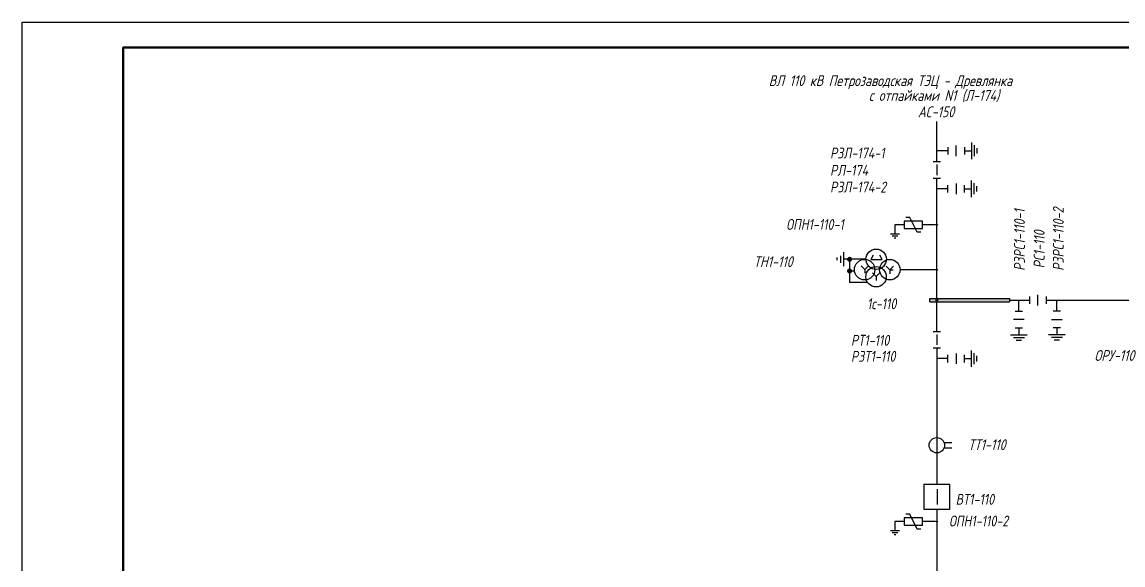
# Model space of a CAD drawing. Header units: millimetres. Extents: x 2325 to 2745, y -245 to 52.
# Drawn here: x 2325.1 to 2542.7, y -54.8 to 52.4 of the extents above; entities that cross this region are included whole.
import ezdxf
from ezdxf.enums import TextEntityAlignment as Align

# ---------------------------------------------------------------- set-up
doc = ezdxf.new("R2010")
doc.units = ezdxf.units.MM
for name, color, linetype in [('10_КВ', 32, 'Continuous'), ('110_КВ', 250, 'Continuous'), ('РАЗЪЕД_РУБИЛЬН', 150, 'Continuous'), ('ТЕКСТ', 7, 'Continuous')]:
    doc.layers.add(name, color=color, linetype=linetype)
doc.styles.add('GOST TYPE_A', font='', dxfattribs={"oblique": 11})
doc.styles.add('ГОСТ type A', font='', dxfattribs={"oblique": 15, "height": 4})
doc.styles.get('GOST TYPE_A').set_extended_font_data('GOST type A')
doc.styles.get('ГОСТ type A').set_extended_font_data('GOST type A')

# ---------------------------------------------------------------- blocks, each defined once
blk = doc.blocks.new('ОТВЕТВЛЕНИЕ')
at = {"color": 0, "linetype": 'ByBlock'}
blk.add_solid([(0, 1.06), (1.06, 0), (-1.06, 0), (0, -1.06)], dxfattribs=at)
blk = doc.blocks.new('Разъединитель вкл. норм.')
at = {"ltscale": 100}
for p, q in [((-0.37, 0), (0.37, 0)), ((-0.37, -1.63), (0.37, -1.63))]:
    blk.add_line(p, q, dxfattribs=at)
blk.add_line((0, -0.3), (0, -1.33))
blk = doc.blocks.new('ЗАЗЕМЛЕНИЕ')
at = {"color": 0, "linetype": 'ByBlock'}
for p, q in [((0, 0), (0, -2.5)), ((-3, -2.5), (3, -2.5)), ((-2, -3.5), (2, -3.5)), ((-1, -4.5), (1, -4.5))]:
    blk.add_line(p, q, dxfattribs=at)
blk = doc.blocks.new('Заземл.нож откл. норм.')
at = {"ltscale": 100}
for p, q in [((1.1, 0), (0, 0)), ((1.1, -0.37), (1.1, 0.37)), ((2.73, -0.37), (2.73, 0.37))]:
    blk.add_line(p, q, dxfattribs=at)
blk.add_line((1.91, 0.52), (1.91, -0.52))
at = {"ltscale": 100, "xscale": 0.2717159185103244, "yscale": 0.2717159185103244, "zscale": 0.2717159185103244, "rotation": 90}
blk.add_blockref('ЗАЗЕМЛЕНИЕ', (2.73, 0), dxfattribs=at)

msp = doc.modelspace()

# ---------------------------------------------------------------- hatches: boundary and pattern name
at = {"ltscale": 100}
h = msp.add_hatch(color=256, dxfattribs=at)
h.dxf.hatch_style = 1
h.paths.add_polyline_path([(2520.27, -2.2), (2504.55, -2.2), (2504.55, -2.85), (2520.27, -2.85)])
h.paths.add_polyline_path([(2505.76, -2.52, -1), (2506.09, -2.52, -1)], flags=16)

# ---------------------------------------------------------------- linework, layer by layer
at = {"color": 7}
for p, q in [((2505.92, 24.84), (2505.92, 32.76)), ((2505.92, 13.84), (2505.92, 21.59)), ((2500.55, 13.79), (2499.82, 13.79)), ((2502.04, 10.89), (2500.55, 13.79)), ((2499.46, 12.34), (2497.64, 12.34)), ((2497.64, 12.34), (2497.64, 10.52)), ((2502.73, 10.89), (2502.04, 10.89)), ((2505.64, 12.34), (2503.09, 12.34)), ((2498.55, 10.52), (2496.73, 10.52)), ((2497.1, 10.16), (2498.19, 10.16)), ((2497.46, 9.8), (2497.82, 9.8)), ((2487.46, 6.97), (2487.46, 4.2)), ((2486.14, 5.92), (2486.14, 5.36)), ((2486.87, 6.23), (2486.87, 4.83)), ((2491.9, 5.55), (2487.46, 5.55)), ((2488.67, 5.55), (2488.67, 0.95)), ((2488.67, 3.25), (2489.64, 3.25)), ((2490.95, 4.27), (2491.66, 3.55)), ((2491.66, 3.55), (2492.39, 4.28)), ((2491.66, 3.55), (2491.66, 2.78)), ((2493.2, 2.86), (2493.92, 2.14)), ((2493.92, 2.14), (2494.65, 2.87)), ((2495.9, 4.19), (2496.62, 3.47)), ((2496.62, 3.47), (2497.35, 4.2)), ((2496.62, 3.47), (2496.62, 2.7)), ((2496.62, 3.47), (2497.28, 3.47)), ((2505.92, 3.47), (2498.66, 3.47)), ((2492.24, 0.95), (2488.67, 0.95)), ((2493.92, 2.14), (2493.92, 1.37)), ((2525.88, -3.55), (2525.88, -1.49)), ((2504.55, -2.85), (2504.55, -2.2)), ((2504.55, -2.85), (2520.27, -2.85)), ((2505.97, -39.85), (2505.97, -42.85)), ((2500.55, -44.79), (2499.82, -44.79)), ((2502.04, -47.7), (2500.55, -44.79)), ((2499.46, -46.24), (2497.64, -46.24)), ((2497.64, -46.24), (2497.64, -48.06)), ((2502.73, -47.7), (2502.04, -47.7)), ((2505.64, -46.24), (2503.09, -46.24)), ((2498.55, -48.06), (2496.73, -48.06)), ((2497.1, -48.42), (2498.19, -48.42)), ((2497.46, -48.79), (2497.82, -48.79))]:
    msp.add_line(p, q, dxfattribs=at)
at = {"color": 7, "linetype": 'Continuous'}
for p, q in [((2503.09, 13.07), (2499.46, 13.07)), ((2499.46, 13.07), (2499.46, 11.61)), ((2503.09, 11.61), (2503.09, 13.07)), ((2499.46, 11.61), (2503.09, 11.61)), ((2503.09, -45.52), (2499.46, -45.52)), ((2499.46, -45.52), (2499.46, -46.97)), ((2503.09, -46.97), (2503.09, -45.52)), ((2499.46, -46.97), (2503.09, -46.97))]:
    msp.add_line(p, q, dxfattribs=at)
at = {"color": 7, "ltscale": 100}
for p, q in [((2524.25, -1.79), (2524.25, -3.26)), ((2527.5, -1.79), (2527.5, -3.26))]:
    msp.add_line(p, q, dxfattribs=at)
at = {"ltscale": 100}
for p, q in [((2504.55, -2.2), (2520.27, -2.2)), ((2520.27, -2.2), (2520.27, -2.85)), ((2507.35, -30.63), (2508.86, -30.63)), ((2507.35, -31.7), (2508.86, -31.7))]:
    msp.add_line(p, q, dxfattribs=at)
at = {"color": 7}
for points in [[(2745.14, -244.59), (2325.15, -244.59), (2325.15, 52.38), (2745.14, 52.38)], [(2503.42, -38.85), (2508.42, -38.85), (2508.42, -43.85), (2503.42, -43.85)]]:
    msp.add_lwpolyline(points, close=True, dxfattribs=at)
at = {"color": 7, "lineweight": 50}
msp.add_lwpolyline([(2740.14, -239.59), (2345.15, -239.59), (2345.15, 47.38), (2740.14, 47.38)], close=True, dxfattribs=at)
at = {"color": 7, "const_width": 0.493}
for points in [[(2488.67, 5.79, -1), (2488.67, 5.3, -1)], [(2488.67, 3.49, -1), (2488.67, 3, -1)]]:
    msp.add_lwpolyline(points, format="xyb", close=True, dxfattribs=at)
at = {"color": 7}
msp.add_lwpolyline([(2493.35, 6.33), (2492.85, 5.48), (2495.12, 5.48), (2494.63, 6.33)], dxfattribs=at)
for centre, radius in [((2493.93, 5.55), 2.02), ((2491.65, 3.5), 2.02), ((2496.63, 3.5), 2.02), ((2493.91, 2.1), 2.02), ((2505.92, -2.52), 0.169), ((2505.92, -2.52), 0.169), ((2505.92, -2.52), 0.169)]:
    msp.add_circle(centre, radius, dxfattribs=at)
at = {"ltscale": 100}
msp.add_circle((2505.92, -31.16), 1.52, dxfattribs=at)
at = {"layer": '10_КВ', "color": 7}
msp.add_line((2505.92, -52.57), (2505.92, -59.84), dxfattribs=at)
at = {"layer": '110_КВ', "color": 7}
for p, q in [((2505.92, 12.75), (2505.92, 16.57)), ((2505.92, -2.2), (2505.92, 13.84)), ((2505.92, -2.35), (2505.92, -2.34)), ((2505.92, -8.68), (2505.92, -2.85)), ((2520.27, -2.52), (2524.25, -2.52)), ((2527.5, -2.52), (2541.23, -2.52)), ((2537.99, -2.52), (2555.99, -2.52)), ((2505.92, -11.94), (2505.92, -38.85)), ((2505.92, -43.85), (2505.92, -54.38))]:
    msp.add_line(p, q, dxfattribs=at)
msp.add_lwpolyline([(2505.92, 11.88), (2505.92, 19.29)], dxfattribs=at)

# ---------------------------------------------------------------- block references
at = {"color": 7, "yscale": 2, "zscale": 2}
for p, xscale, rotation in [((2505.92, 26.97), -2, 180), ((2522.12, -2.52), 2, 270), ((2529.63, -2.52), -2, 90)]:
    msp.add_blockref('Заземл.нож откл. норм.', p, dxfattribs=dict(at, xscale=xscale, rotation=rotation))
at = {"color": 7, "xscale": 2, "yscale": 2, "zscale": 2}
for name, p in [('Разъединитель вкл. норм.', (2505.92, 24.84)), ('Заземл.нож откл. норм.', (2505.92, 19.47)), ('Разъединитель вкл. норм.', (2505.92, -8.68)), ('Заземл.нож откл. норм.', (2505.92, -14.06))]:
    msp.add_blockref(name, p, dxfattribs=at)
at = {"layer": '110_КВ', "color": 7, "xscale": 0.2710387092091057, "yscale": 0.2710387092091057, "zscale": 0.2710387092091057}
msp.add_blockref('ОТВЕТВЛЕНИЕ', (2505.92, 3.47), dxfattribs=at)
at = {"layer": 'РАЗЪЕД_РУБИЛЬН', "color": 7, "xscale": 0.2710387092091057, "yscale": 0.2710387092091057, "zscale": 0.2710387092091057}
for p in [(2505.92, 12.34), (2505.92, -46.24)]:
    msp.add_blockref('ОТВЕТВЛЕНИЕ', p, dxfattribs=at)

# ---------------------------------------------------------------- texts
at = {"color": 7, "style": 'GOST TYPE_A', "oblique": 11}
for s, p in [('РЗЛ-174-1', (2484.83, 25.45)), ('РЛ-174', (2484.83, 22.05)), ('РЗЛ-174-2', (2484.83, 18.73)), ('ОПН1-110-1', (2476.17, 11.35)), ('1с-110', (2492.13, -4.31)), ('РТ1-110', (2488.96, -11.51)), ('РЗТ1-110', (2488.96, -14.69)), ('ОПН1-110-2', (2508.34, -47.19))]:
    msp.add_text(s, height=2.139, dxfattribs=at).set_placement(p)
for s, height, p in [('РЗРС1-110-1', 2.1389, (2523.32, 3.28)), ('РЗРС1-110-2', 2.1389, (2531, 3.28)), ('РС1-110', 2.139, (2527.21, 3.77))]:
    msp.add_text(s, height=height, rotation=90, dxfattribs=at).set_placement(p)
at = {"color": 7, "insert": (2509.65, -40.77), "char_height": 2.139, "width": 9.5811, "attachment_point": 1, "style": 'GOST TYPE_A'}
msp.add_mtext('ВТ1-110', dxfattribs=at)
at = {"layer": 'ТЕКСТ', "color": 0, "style": 'ГОСТ type A', "oblique": 15}
for s, p in [('ВЛ 110 кВ Петрозаводская ТЭЦ - Древлянка', (2496.75, 39.74)), ('с отпайками N1 (Л-174)', (2505.37, 36.81))]:
    msp.add_text(s, height=2.1389, dxfattribs=at).set_placement(p, align=Align.CENTER)
at = {"layer": 'ТЕКСТ', "color": 7, "style": 'ГОСТ type A', "oblique": 15}
for s, p in [('АС-150', (2505.76, 33.59)), ('ОРУ-110', (2541, -14.52)), ('ТТ1-110', (2515.8, -32.12))]:
    msp.add_text(s, height=2.139, dxfattribs=at).set_placement(p, align=Align.CENTER)
at = {"layer": 'ТЕКСТ', "color": 7, "insert": (2469.73, 6.14), "char_height": 2.139, "width": 9.5811, "attachment_point": 1, "style": 'ГОСТ type A'}
msp.add_mtext('ТН1-110', dxfattribs=at)

doc.saveas('drawing.dxf')
